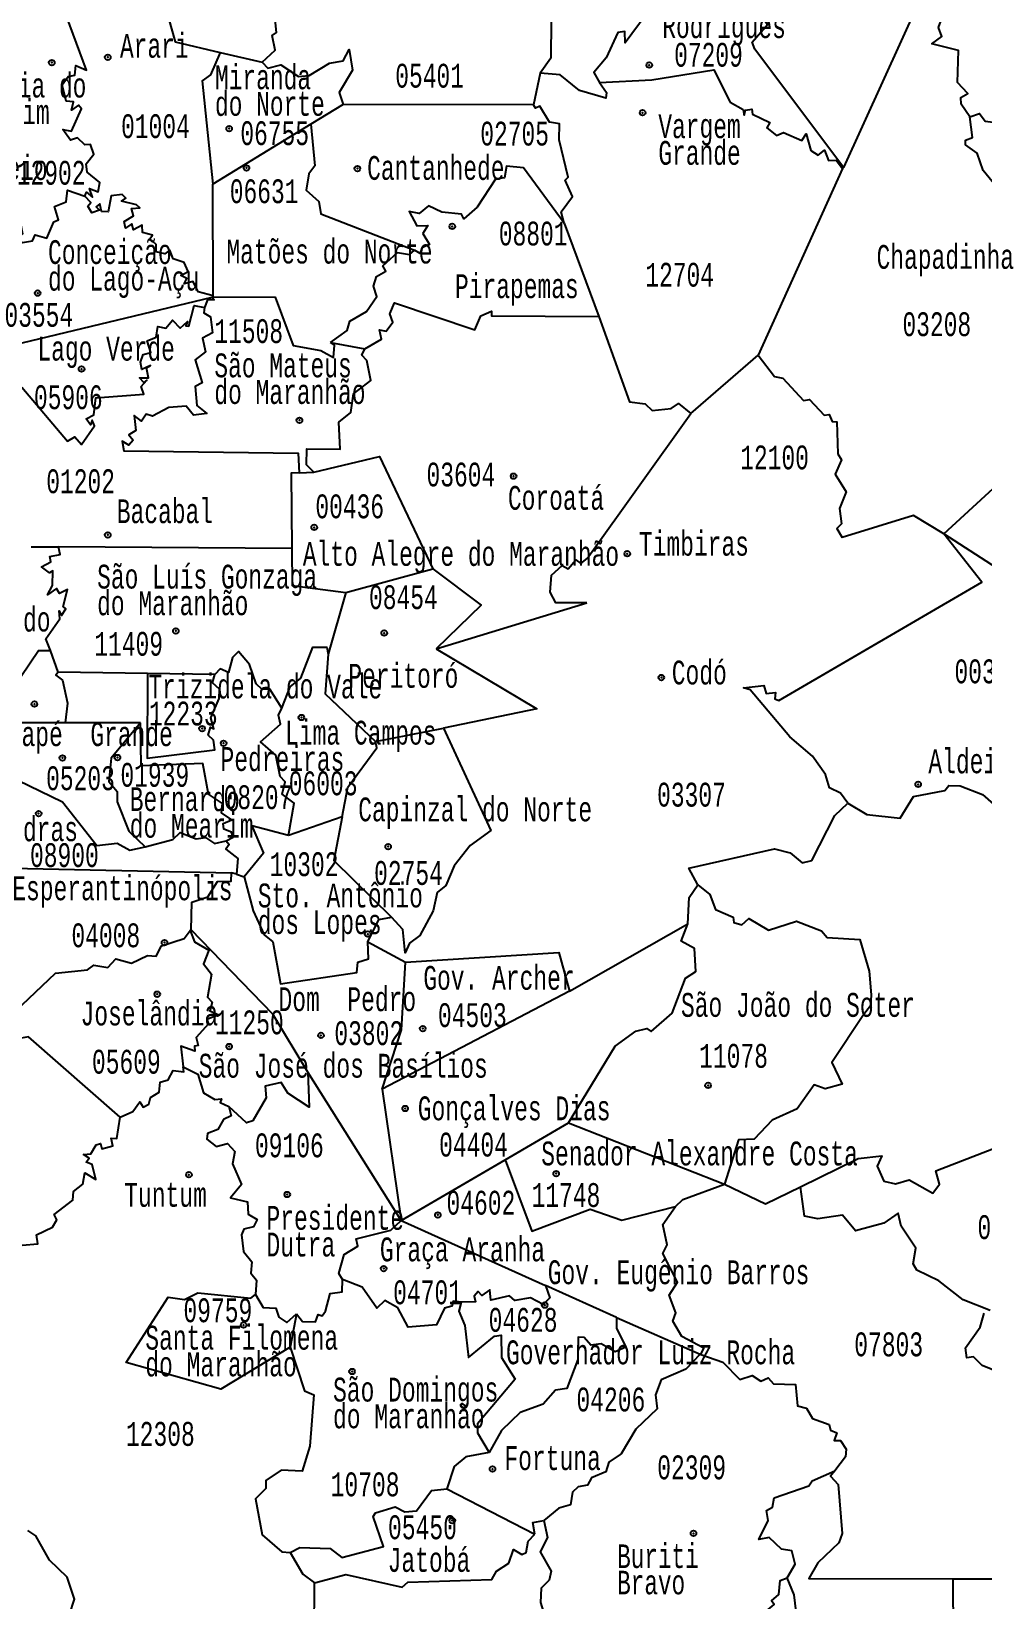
# Model space of a CAD drawing. Header units: millimetres. Extents: x 9851 to 10267, y 23387 to 23778.
# Drawn here: x 10141.72 to 10157.09, y 23665.35 to 23690.68 of the extents above; entities that cross this region are included whole.
import ezdxf
from ezdxf.enums import TextEntityAlignment as Align

# ---------------------------------------------------------------- set-up
doc = ezdxf.new("R2010")
doc.units = ezdxf.units.MM
doc.layers.add('3', color=7, linetype='Continuous')
doc.styles.add('MONOTXT', font='MONOTXT', dxfattribs={"height": 0.2})

# ---------------------------------------------------------------- blocks, each defined once
blk = doc.blocks.new('SEDE')
at = {"layer": '3', "color": 7, "linetype": 'Continuous'}
blk.add_circle((0, 0), 0.00451, dxfattribs=at)

msp = doc.modelspace()

# ---------------------------------------------------------------- linework, layer by layer
at = {"color": 7, "linetype": 'Continuous'}
for p, q in [((10156.272, 23691.626), (10154.84, 23688.477)), ((10144.766, 23690.336), (10145.445, 23690.176)), ((10149.94, 23689.999), (10149.83, 23689.488)), ((10146.753, 23689.494), (10146.232, 23689.179)), ((10149.83, 23689.488), (10146.753, 23689.494)), ((10146.232, 23689.179), (10144.652, 23688.207)), ((10154.824, 23688.46), (10153.463, 23685.446)), ((10154.84, 23688.477), (10154.824, 23688.46)), ((10144.657, 23686.407), (10144.652, 23688.207)), ((10150.325, 23687.578), (10150.885, 23686.071)), ((10141.436, 23685.614), (10144.641, 23686.386)), ((10144.641, 23686.386), (10144.657, 23686.387)), ((10144.657, 23686.387), (10144.657, 23686.407)), ((10146.553, 23685.651), (10147.106, 23685.547)), ((10152.374, 23684.506), (10153.463, 23685.446)), ((10156.463, 23682.564), (10158.092, 23684.059)), ((10146.042, 23683.548), (10146.284, 23683.555)), ((10158.648, 23681.15), (10156.463, 23682.564)), ((10141.716, 23682.351), (10142.158, 23682.351)), ((10145.925, 23682.326), (10142.158, 23682.351)), ((10146.797, 23681.615), (10148.204, 23681.998)), ((10146.797, 23681.615), (10146.515, 23680.617)), ((10148.261, 23680.707), (10150.691, 23681.447)), ((10142.15, 23680.328), (10142.028, 23680.68)), ((10143.595, 23680.307), (10142.15, 23680.328)), ((10144.681, 23680.291), (10143.595, 23680.307)), ((10142.262, 23679.51), (10140.869, 23679.512)), ((10143.481, 23679.508), (10142.262, 23679.51)), ((10147.277, 23679.207), (10148.376, 23679.426)), ((10146.739, 23677.991), (10145.87, 23677.691)), ((10140.46, 23677.18), (10144.95, 23677.085)), ((10145.031, 23677.066), (10144.95, 23677.085)), ((10145.031, 23677.066), (10145.158, 23677.023)), ((10144.282, 23676.156), (10144.297, 23676.167)), ((10150.415, 23675.177), (10152.326, 23676.265)), ((10147.155, 23675.972), (10147.763, 23675.646)), ((10150.415, 23675.177), (10147.388, 23673.592)), ((10147.694, 23671.473), (10146.185, 23673.869)), ((10147.388, 23673.592), (10147.694, 23671.473)), ((10149.374, 23672.454), (10150.398, 23673.052)), ((10150.398, 23673.052), (10152.915, 23672.059)), ((10147.694, 23671.473), (10149.374, 23672.454)), ((10147.694, 23671.473), (10150.027, 23670.423)), ((10151.171, 23669.907), (10150.027, 23670.423)), ((10146.003, 23669.965), (10145.901, 23669.426)), ((10151.171, 23669.907), (10152.522, 23669.316)), ((10152.522, 23669.316), (10152.535, 23669.311)), ((10148.431, 23667.139), (10149.852, 23666.406)), ((10146.285, 23664.804), (10146.29, 23665.624)), ((10156.611, 23665.684), (10159.802, 23665.693)), ((10156.652, 23661.251), (10156.611, 23665.684))]:
    msp.add_line(p, q, dxfattribs=at)
for points in [[(10152.919, 23692.662), (10151.314, 23690.492), (10151.307, 23690.673), (10151.196, 23690.657), (10151.007, 23690.249), (10150.806, 23690.012), (10150.896, 23689.851)], [(10154.84, 23688.477), (10153.407, 23690.391), (10153.365, 23690.504), (10153.615, 23690.787), (10153.489, 23690.975), (10153.397, 23690.943), (10153.3, 23691.016), (10153.297, 23691.243), (10153.18, 23691.483), (10153.077, 23691.595), (10152.816, 23691.488), (10152.714, 23691.644), (10152.841, 23692.18), (10153.007, 23692.313), (10152.919, 23692.662)], [(10142.581, 23688.015), (10142.607, 23688.077), (10142.704, 23687.998), (10142.654, 23688.139), (10142.798, 23688.086), (10142.821, 23688.235), (10142.617, 23688.401), (10142.605, 23688.535), (10142.725, 23688.692), (10142.674, 23688.85), (10142.581, 23688.842), (10142.462, 23688.956), (10142.347, 23688.921), (10142.223, 23689.092), (10142.367, 23689.066), (10142.525, 23689.424), (10142.477, 23689.482), (10142.367, 23689.402), (10142.396, 23689.536), (10142.28, 23689.551), (10142.217, 23689.813), (10142.31, 23689.949), (10142.419, 23689.968), (10142.437, 23690.123), (10142.609, 23690.047), (10141.906, 23691.946)], [(10145.445, 23690.176), (10145.659, 23690.37), (10145.609, 23690.607), (10145.677, 23690.657), (10145.65, 23690.922), (10145.81, 23690.951), (10146.054, 23691.322), (10146.3, 23691.488), (10146.239, 23691.682), (10146.455, 23691.868)], [(10150.416, 23691.892), (10150.452, 23691.597), (10150.188, 23691.171), (10150.114, 23690.853), (10150.113, 23690.241), (10149.94, 23689.999)], [(10143.262, 23691.803), (10143.935, 23690.891), (10144.042, 23690.505), (10144.766, 23690.336)], [(10156.881, 23689.294), (10156.741, 23689.502), (10156.738, 23689.606), (10156.847, 23689.674), (10156.685, 23689.848), (10156.701, 23690.366), (10156.267, 23690.473), (10156.429, 23690.593), (10156.377, 23690.736), (10156.525, 23691.143), (10156.44, 23691.224), (10156.41, 23691.505), (10156.272, 23691.626)], [(10145.445, 23690.176), (10145.539, 23690.081), (10145.75, 23690.137), (10146.033, 23689.948), (10146.205, 23689.961), (10146.535, 23690.164), (10146.755, 23690.199), (10146.852, 23690.381), (10146.905, 23690.05), (10146.692, 23689.688), (10146.753, 23689.494)], [(10144.766, 23690.336), (10144.613, 23689.974), (10144.479, 23689.877), (10144.652, 23688.207)], [(10150.896, 23689.851), (10151.013, 23689.689), (10150.998, 23689.597), (10150.572, 23689.723), (10150.26, 23689.976), (10149.94, 23689.999)], [(10150.896, 23689.851), (10151.745, 23689.891), (10152.746, 23690.053), (10153.009, 23689.53), (10153.219, 23689.413), (10153.233, 23689.324), (10153.255, 23689.403), (10153.359, 23689.417), (10153.372, 23689.338), (10153.648, 23689.203), (10153.604, 23689.12), (10153.758, 23688.994), (10153.869, 23689.042), (10154.167, 23688.912), (10154.235, 23689.02), (10154.313, 23688.753), (10154.431, 23688.677), (10154.535, 23688.758), (10154.599, 23688.592), (10154.72, 23688.594), (10154.824, 23688.46)], [(10150.325, 23687.578), (10150.276, 23687.764), (10150.464, 23688.011), (10150.344, 23688.271), (10150.393, 23688.32), (10150.245, 23688.922), (10150.249, 23689.183), (10150.089, 23689.209), (10149.936, 23689.467), (10149.866, 23689.435), (10149.83, 23689.488)], [(10156.881, 23689.294), (10157.036, 23689.351), (10157.13, 23689.224), (10157.39, 23689.193), (10157.522, 23689.034), (10157.615, 23689.216), (10157.552, 23689.38), (10157.641, 23689.425)], [(10146.232, 23689.179), (10146.299, 23688.502), (10146.199, 23688.373), (10146.156, 23688.114), (10146.36, 23687.926), (10146.397, 23687.731), (10147.91, 23687.145)], [(10159.289, 23686.986), (10158.786, 23686.985), (10158.738, 23687.142), (10158.608, 23687.183), (10158.449, 23687.732), (10157.435, 23688.015), (10157.098, 23688.429), (10156.998, 23688.707), (10156.814, 23688.846), (10156.814, 23688.919), (10156.925, 23688.963), (10156.881, 23689.294)], [(10150.325, 23687.578), (10149.669, 23688.474), (10149.395, 23688.497), (10149.36, 23688.313), (10149.219, 23688.288), (10148.92, 23687.837), (10148.703, 23687.648), (10148.669, 23687.724), (10148.35, 23687.755), (10148.137, 23687.859), (10147.982, 23687.736), (10147.82, 23687.769), (10147.944, 23687.533), (10148.123, 23687.543), (10148.041, 23687.412), (10148.153, 23687.234), (10148.029, 23687.18), (10148.001, 23687.091), (10147.91, 23687.145)], [(10140.313, 23687.59), (10140.603, 23687.655), (10140.67, 23687.75), (10140.767, 23687.669), (10141.092, 23687.764), (10141.232, 23687.864), (10141.519, 23687.687), (10141.576, 23687.406), (10141.446, 23687.321), (10141.575, 23687.264), (10141.734, 23687.295), (10141.778, 23687.391), (10141.967, 23687.339), (10142.08, 23687.602), (10142.155, 23687.633), (10142.093, 23687.85), (10142.281, 23687.921), (10142.3, 23688.11), (10142.581, 23688.015)], [(10144.657, 23686.407), (10144.412, 23686.468), (10144.333, 23686.636), (10144.187, 23686.597), (10144.232, 23686.686), (10144.131, 23686.732), (10144.249, 23686.796), (10144.186, 23686.942), (10144.008, 23687.002), (10143.953, 23687.144), (10143.872, 23687.086), (10143.735, 23687.114), (10143.734, 23687.233), (10143.632, 23687.324), (10143.673, 23687.386), (10143.512, 23687.426), (10143.509, 23687.544), (10143.367, 23687.47), (10143.34, 23687.567), (10143.238, 23687.496), (10143.216, 23687.603), (10143.37, 23687.698), (10143.333, 23687.818), (10143.47, 23687.827), (10143.418, 23687.874), (10143.172, 23687.936), (10143.243, 23687.984), (10143.183, 23688.043), (10143.004, 23688.02), (10142.958, 23687.762), (10142.849, 23687.769), (10142.824, 23687.89), (10142.765, 23687.844), (10142.817, 23687.788), (10142.692, 23687.744), (10142.632, 23687.851), (10142.679, 23687.912), (10142.581, 23688.015)], [(10146.553, 23685.651), (10146.821, 23685.846), (10146.863, 23685.995), (10147.133, 23686.153), (10147.299, 23686.394), (10147.245, 23686.562), (10147.294, 23686.716), (10147.443, 23686.805), (10147.398, 23686.892), (10147.633, 23687.106), (10147.829, 23687.071), (10147.91, 23687.145)], [(10144.641, 23686.386), (10144.67, 23686.339), (10144.562, 23686.342), (10144.514, 23686.218)], [(10144.657, 23686.387), (10145.658, 23686.386), (10145.947, 23685.602), (10146.393, 23685.523), (10146.597, 23685.41), (10146.614, 23685.609), (10146.553, 23685.651)], [(10141.563, 23684.928), (10142.302, 23684.06), (10142.422, 23684.129), (10142.526, 23684.007), (10142.738, 23684.306), (10142.702, 23684.398), (10142.673, 23684.323), (10142.604, 23684.418), (10142.728, 23684.482), (10142.76, 23684.757), (10143.536, 23684.815), (10143.491, 23684.941), (10143.585, 23685.041), (10143.532, 23685.005), (10143.464, 23685.082), (10143.608, 23685.083), (10143.576, 23685.243), (10143.64, 23685.281), (10143.503, 23685.218), (10143.48, 23685.334), (10143.524, 23685.459), (10143.648, 23685.492), (10143.586, 23685.678), (10143.735, 23685.738), (10143.759, 23685.909), (10143.892, 23685.883), (10144, 23686.012), (10144.119, 23685.882), (10144.238, 23685.991), (10144.212, 23685.919), (10144.264, 23685.913), (10144.349, 23686.247), (10144.514, 23686.218)], [(10144.514, 23686.218), (10144.504, 23686.129), (10144.614, 23686.065), (10144.643, 23685.805), (10144.48, 23685.721), (10144.532, 23685.502), (10144.366, 23685.371), (10144.475, 23684.999), (10144.364, 23684.939), (10144.392, 23684.635), (10144.551, 23684.507), (10144.337, 23684.478), (10144.216, 23684.624), (10143.941, 23684.604), (10143.676, 23684.464), (10143.574, 23684.495), (10143.496, 23684.381), (10143.378, 23684.471), (10143.404, 23684.231), (10143.292, 23684.162), (10143.36, 23684.077), (10143.293, 23683.992), (10143.185, 23684.057), (10143.21, 23683.901), (10146.031, 23683.866), (10146.042, 23683.548)], [(10147.106, 23685.547), (10147.376, 23685.707), (10147.34, 23685.854), (10147.453, 23685.833), (10147.559, 23685.979), (10147.512, 23686.114), (10147.583, 23686.291), (10148.881, 23685.854), (10148.978, 23686.08), (10149.151, 23686.158), (10149.152, 23686.081), (10150.885, 23686.071)], [(10150.885, 23686.071), (10151.382, 23684.696), (10151.635, 23684.661), (10151.751, 23684.554), (10152.058, 23684.585), (10152.175, 23684.667), (10152.374, 23684.506)], [(10146.284, 23683.555), (10146.165, 23683.677), (10146.17, 23683.936), (10146.709, 23683.927), (10146.684, 23684.365), (10146.882, 23684.519), (10146.925, 23684.823), (10147.204, 23685.038), (10147.137, 23685.362), (10147.055, 23685.447), (10147.106, 23685.547)], [(10153.463, 23685.446), (10153.723, 23685.102), (10153.861, 23685.073), (10154.193, 23684.716), (10154.29, 23684.733), (10154.527, 23684.479), (10154.608, 23684.491), (10154.655, 23684.378), (10154.733, 23684.368), (10154.751, 23683.853), (10154.809, 23683.755), (10154.707, 23683.528), (10154.884, 23683.24), (10154.776, 23682.971), (10154.808, 23682.725), (10154.733, 23682.646), (10154.817, 23682.505)], [(10150.691, 23681.447), (10150.191, 23681.45), (10150.101, 23681.62), (10150.124, 23681.894), (10150.295, 23682.048), (10150.393, 23681.998), (10150.517, 23682.142), (10150.595, 23682.081), (10150.701, 23682.166), (10152.374, 23684.506)], [(10146.284, 23683.555), (10147.345, 23683.808), (10148.204, 23681.998)], [(10146.042, 23683.548), (10145.916, 23683.54), (10145.925, 23682.326)], [(10156.463, 23682.564), (10155.971, 23682.86), (10154.817, 23682.505)], [(10154.913, 23678.21), (10154.792, 23678.372), (10154.616, 23678.459), (10154.552, 23678.674), (10154.337, 23678.974), (10153.976, 23679.285), (10153.335, 23680.041), (10153.226, 23680.076), (10153.553, 23680.114), (10153.593, 23679.986), (10153.742, 23680), (10153.73, 23679.896), (10153.796, 23679.872), (10157.074, 23681.779), (10156.463, 23682.564)], [(10142.028, 23680.68), (10141.952, 23680.866), (10142.175, 23681.189), (10142.166, 23681.318), (10142.202, 23681.243), (10142.276, 23681.348), (10142.23, 23681.386), (10142.299, 23681.663), (10142.17, 23681.599), (10142.122, 23681.678), (10141.977, 23681.575), (10142.057, 23681.727), (10142.064, 23681.963), (10142.008, 23681.931), (10141.881, 23682.027), (10142.034, 23682.11), (10142.015, 23682.194), (10142.182, 23682.227), (10142.158, 23682.351)], [(10145.925, 23682.326), (10145.93, 23681.726), (10146.797, 23681.615)], [(10148.204, 23681.998), (10148.988, 23681.408), (10148.261, 23680.707)], [(10145.767, 23679.744), (10145.901, 23680.092), (10146.072, 23680.23), (10146.266, 23680.732), (10146.49, 23680.732), (10146.515, 23680.617)], [(10140.869, 23679.512), (10140.864, 23679.613), (10141.407, 23680.05), (10141.83, 23680.678), (10142.028, 23680.68)], [(10145.767, 23679.744), (10145.57, 23680.051), (10145.448, 23680.05), (10145.352, 23680.142), (10145.244, 23680.454), (10145.066, 23680.659), (10144.968, 23680.565), (10144.902, 23680.322), (10144.768, 23680.38), (10144.681, 23680.291)], [(10146.515, 23680.617), (10146.465, 23679.977), (10147.277, 23679.207)], [(10148.261, 23680.707), (10149.885, 23679.738), (10148.376, 23679.426)], [(10142.15, 23680.328), (10142.11, 23680.281), (10142.22, 23680.2), (10142.299, 23679.825), (10142.262, 23679.51)], [(10143.595, 23680.307), (10143.588, 23678.939), (10144.68, 23679.074), (10144.661, 23679.228), (10144.574, 23679.311), (10144.611, 23679.44), (10144.665, 23679.414), (10144.618, 23679.59), (10144.754, 23679.902), (10144.758, 23680.054), (10144.645, 23680.154), (10144.681, 23680.291)], [(10154.913, 23678.21), (10155.219, 23678.031), (10155.758, 23677.97), (10155.971, 23678.319), (10156.478, 23678.415), (10156.544, 23678.5), (10156.727, 23678.493), (10157.088, 23678.354), (10157.398, 23678.08), (10157.7, 23677.99), (10157.775, 23677.869), (10157.941, 23677.854), (10158.22, 23677.624), (10158.357, 23677.85), (10158.637, 23678.031), (10158.715, 23678.503), (10159.415, 23679.171), (10159.536, 23679.7), (10159.929, 23680.335)], [(10145.87, 23677.691), (10145.962, 23678.21), (10145.77, 23678.356), (10145.816, 23678.559), (10145.735, 23678.644), (10145.669, 23678.99), (10145.42, 23679.205), (10145.743, 23679.488), (10145.71, 23679.635), (10145.767, 23679.744)], [(10143.481, 23679.508), (10143.007, 23678.941), (10142.967, 23678.561), (10143.105, 23678.403), (10143.104, 23678.235), (10143.293, 23677.759), (10143.556, 23677.506)], [(10144.865, 23677.602), (10144.977, 23677.663), (10144.952, 23677.744), (10144.829, 23677.791), (10144.818, 23677.884), (10144.957, 23677.946), (10144.792, 23678.056), (10144.804, 23678.208), (10144.577, 23678.356), (10144.486, 23678.851), (10143.49, 23678.817), (10143.481, 23679.508)], [(10146.739, 23677.991), (10146.831, 23678.473), (10147.299, 23679.107), (10147.277, 23679.207)], [(10148.376, 23679.426), (10149.142, 23677.771), (10148.807, 23677.527), (10148.549, 23677.203), (10148.412, 23676.884), (10148.274, 23676.771), (10148.212, 23676.476), (10147.997, 23676.077), (10147.829, 23675.949), (10147.757, 23675.794), (10147.719, 23676.174), (10147.535, 23676.371)], [(10140.594, 23679.019), (10142.219, 23678.232), (10142.777, 23677.529), (10143.102, 23677.568), (10143.31, 23677.452), (10143.556, 23677.506)], [(10152.485, 23676.893), (10152.34, 23677.164), (10153.725, 23677.477), (10153.981, 23677.41), (10154.175, 23677.247), (10154.331, 23677.288), (10154.701, 23678.015), (10154.913, 23678.21)], [(10146.739, 23677.991), (10146.604, 23677.288), (10147.535, 23676.371)], [(10143.556, 23677.506), (10144.005, 23677.624), (10144.119, 23677.741), (10144.382, 23677.638), (10144.53, 23677.66), (10144.676, 23677.559), (10144.865, 23677.602)], [(10145.87, 23677.691), (10145.28, 23677.848), (10145.467, 23677.406), (10145.158, 23677.023)], [(10144.865, 23677.602), (10144.911, 23677.543), (10144.859, 23677.47), (10145.052, 23677.317), (10145.031, 23677.066)], [(10144.297, 23676.167), (10144.312, 23676.616), (10144.567, 23676.7), (10144.725, 23676.95), (10144.947, 23676.954), (10144.95, 23677.085)], [(10145.158, 23677.023), (10145.3, 23676.474), (10145.479, 23676.086), (10145.62, 23675.971), (10145.745, 23675.294), (10146.977, 23675.479), (10146.995, 23675.643), (10147.164, 23675.701), (10147.155, 23675.972)], [(10152.326, 23676.265), (10152.344, 23676.691), (10152.485, 23676.893)], [(10152.485, 23676.893), (10152.683, 23676.739), (10152.774, 23676.494), (10153.055, 23676.372), (10153.069, 23676.284), (10153.196, 23676.246), (10153.312, 23676.352), (10153.626, 23676.159), (10154.083, 23676.306), (10154.487, 23676.151), (10154.577, 23676.041), (10155.106, 23676.01), (10155.255, 23675.499), (10155.287, 23675.116), (10155.277, 23674.938), (10155.166, 23674.795), (10154.652, 23674.023), (10154.82, 23673.675), (10154.545, 23673.597), (10154.364, 23673.663), (10154.094, 23673.277), (10153.687, 23673.091), (10153.398, 23672.789), (10153.143, 23672.777), (10152.915, 23672.059)], [(10146.185, 23673.869), (10145.617, 23674.803), (10144.297, 23676.167)], [(10147.155, 23675.972), (10147.334, 23676.332), (10147.535, 23676.371)], [(10150.398, 23673.052), (10151.15, 23674.287), (10151.484, 23674.533), (10151.665, 23674.574), (10151.731, 23674.526), (10152.072, 23674.822), (10152.287, 23675.385), (10152.452, 23675.494), (10152.431, 23675.866), (10152.219, 23675.986), (10152.326, 23676.265)], [(10141.46, 23674.853), (10142.107, 23675.465), (10142.626, 23675.519), (10142.727, 23675.597), (10142.951, 23675.557), (10143.083, 23675.701), (10143.335, 23675.626), (10143.596, 23675.75), (10143.733, 23675.74), (10143.818, 23675.91), (10144.185, 23676.026), (10144.282, 23676.156)], [(10144.282, 23676.156), (10144.355, 23675.975), (10144.587, 23675.839), (10144.496, 23675.618), (10144.63, 23675.452), (10144.565, 23675.08), (10144.636, 23675.001), (10144.601, 23674.861), (10144.744, 23674.797), (10144.552, 23674.718), (10144.579, 23674.649), (10144.378, 23674.43), (10144.412, 23674.3), (10144.354, 23674.29), (10144.358, 23674.205), (10144.131, 23674.291), (10144.172, 23673.956)], [(10147.763, 23675.646), (10150.24, 23675.8), (10150.415, 23675.177)], [(10147.388, 23673.592), (10147.699, 23674.552), (10147.763, 23675.646)], [(10143.152, 23673.143), (10141.672, 23674.439), (10141.55, 23674.415), (10141.263, 23674.523)], [(10143.152, 23673.143), (10143.355, 23673.233), (10143.471, 23673.387), (10143.524, 23673.302), (10143.617, 23673.35), (10143.641, 23673.458), (10143.783, 23673.544), (10143.796, 23673.708), (10143.926, 23673.746), (10144.011, 23673.896), (10144.179, 23673.873), (10144.172, 23673.956)], [(10144.172, 23673.956), (10144.409, 23673.835), (10144.497, 23673.533), (10144.684, 23673.425), (10144.791, 23673.44), (10144.769, 23673.377), (10144.908, 23673.315)], [(10146.185, 23673.869), (10146.206, 23673.304), (10145.86, 23673.532), (10145.753, 23673.703), (10145.495, 23673.642), (10145.512, 23673.455), (10145.296, 23673.082), (10145.196, 23673.051), (10144.908, 23673.315)], [(10141.571, 23671.076), (10141.824, 23671.096), (10141.802, 23671.242), (10142.06, 23671.368), (10142.127, 23671.486), (10142.087, 23671.571), (10142.388, 23671.8), (10142.399, 23671.939), (10142.548, 23672.061), (10142.582, 23672.245), (10142.757, 23672.133), (10142.699, 23672.38), (10142.601, 23672.414), (10142.652, 23672.481), (10142.56, 23672.539), (10142.678, 23672.547), (10142.765, 23672.694), (10142.832, 23672.714), (10142.856, 23672.633), (10143.033, 23672.681), (10143.005, 23672.8), (10143.098, 23672.798), (10143.152, 23673.143)], [(10144.908, 23673.315), (10144.944, 23673.161), (10144.82, 23673.104), (10144.73, 23672.945), (10144.563, 23672.88), (10144.55, 23672.784), (10144.706, 23672.669), (10144.888, 23672.719), (10145.007, 23672.59), (10144.966, 23672.39), (10145.112, 23672.054), (10144.935, 23671.838), (10145.21, 23671.773), (10145.221, 23671.577), (10145.365, 23671.488), (10145.306, 23671.369), (10145.149, 23671.334), (10145.112, 23671.243), (10145.147, 23670.974), (10145.279, 23670.807), (10145.266, 23670.625), (10145.356, 23670.507), (10145.338, 23670.276)], [(10154.144, 23672.017), (10155.08, 23672.474), (10155.462, 23672.52), (10155.385, 23672.349), (10155.493, 23672.109), (10155.679, 23672.064), (10155.899, 23672.132), (10156.282, 23671.913), (10156.39, 23672.06), (10156.332, 23672.277), (10158.695, 23673.189)], [(10149.374, 23672.454), (10149.805, 23671.302), (10150.749, 23671.656), (10151.257, 23671.478), (10152.128, 23671.698)], [(10152.128, 23671.698), (10152.244, 23671.812), (10152.915, 23672.059)], [(10152.915, 23672.059), (10153.582, 23671.744), (10154.144, 23672.017)], [(10157.208, 23670.021), (10156.776, 23670.191), (10156.381, 23670.498), (10156.024, 23670.671), (10155.964, 23670.775), (10156.011, 23671.025), (10155.77, 23671.384), (10155.725, 23671.589), (10155.494, 23671.429), (10155.033, 23671.305), (10154.827, 23671.558), (10154.426, 23671.499), (10154.213, 23671.544), (10154.144, 23672.017)], [(10152.535, 23669.311), (10152.582, 23669.41), (10152.229, 23669.598), (10152.083, 23669.85), (10152.129, 23669.981), (10152.021, 23670.266), (10152.16, 23670.478), (10151.921, 23670.939), (10151.992, 23671.081), (10151.921, 23671.406), (10152.128, 23671.698)], [(10146.744, 23670.519), (10146.684, 23670.616), (10146.77, 23670.922), (10146.99, 23671.059), (10146.967, 23671.175), (10147.525, 23671.318), (10147.694, 23671.473)], [(10146.003, 23669.965), (10146.098, 23669.84), (10146.311, 23669.836), (10146.349, 23669.955), (10146.418, 23669.935), (10146.471, 23670.009), (10146.545, 23670.296), (10146.737, 23670.32), (10146.744, 23670.519)], [(10148.661, 23670.154), (10148.532, 23670.17), (10148.509, 23670.091), (10148.392, 23670.056), (10148.263, 23669.788), (10147.808, 23669.751), (10147.64, 23670.061), (10147.43, 23670.18), (10147.301, 23670.058), (10147.062, 23670.398), (10146.744, 23670.519)], [(10150.027, 23670.423), (10150.097, 23670.224), (10149.985, 23670.116), (10149.783, 23670.224), (10149.529, 23670.181), (10149.442, 23670.256), (10149.141, 23670.185), (10149.126, 23670.353), (10148.997, 23670.263), (10148.938, 23670.327), (10148.871, 23670.251), (10148.895, 23670.157), (10148.661, 23670.154)], [(10145.901, 23669.426), (10144.778, 23668.75), (10143.25, 23669.179), (10143.925, 23670.233), (10144.19, 23670.199), (10144.405, 23670.305), (10145.266, 23670.221), (10145.338, 23670.276)], [(10145.338, 23670.276), (10145.465, 23670.068), (10145.665, 23670.06), (10145.717, 23669.91), (10145.847, 23669.828), (10146.003, 23669.965)], [(10148.661, 23670.154), (10148.627, 23670.01), (10148.723, 23669.776), (10148.782, 23669.259), (10149.201, 23669.607), (10149.31, 23669.622), (10149.316, 23669.262), (10149.535, 23668.912), (10148.928, 23668.188), (10148.927, 23668.045), (10149.117, 23667.725)], [(10151.171, 23669.907), (10151.175, 23669.733), (10151.324, 23669.427), (10151.149, 23669.352), (10150.925, 23669.48), (10150.759, 23669.458), (10150.652, 23669.584), (10150.554, 23669.589), (10150.547, 23669.227), (10150.372, 23668.762), (10150.188, 23668.733), (10149.985, 23668.506), (10149.614, 23668.374), (10149.316, 23668.084), (10149.117, 23667.725)], [(10157.372, 23669.012), (10157.08, 23669.131), (10156.941, 23669.274), (10156.835, 23669.253), (10156.812, 23669.415), (10157.051, 23669.753), (10157.112, 23669.974)], [(10145.901, 23669.426), (10146.133, 23668.724), (10146.283, 23668.656), (10146.217, 23667.828), (10146.093, 23667.427), (10145.752, 23667.439), (10145.507, 23667.273), (10145.504, 23667.143), (10145.34, 23666.98), (10145.445, 23666.396), (10145.767, 23666.122), (10145.897, 23666.114)], [(10152.522, 23669.316), (10152.294, 23669.072), (10151.896, 23668.899), (10151.803, 23668.659), (10151.832, 23668.433), (10151.485, 23668.103), (10151.248, 23667.703), (10151.05, 23667.572), (10150.999, 23667.416), (10150.771, 23667.318), (10150.705, 23667.2), (10150.553, 23667.173), (10150.462, 23667.087), (10150.427, 23666.882), (10150.239, 23666.827), (10149.997, 23666.631)], [(10152.535, 23669.311), (10152.891, 23669.184), (10153.164, 23668.906), (10153.365, 23668.971), (10153.507, 23668.878), (10153.624, 23668.934), (10153.712, 23668.837), (10154.066, 23668.824), (10154.095, 23668.481), (10154.242, 23668.44), (10154.34, 23668.276), (10154.611, 23668.179), (10154.628, 23668.086), (10154.732, 23668.046), (10154.688, 23667.92), (10154.792, 23667.919), (10154.885, 23667.781), (10154.875, 23667.658), (10154.7, 23667.431)], [(10149.117, 23667.725), (10148.74, 23667.654), (10148.551, 23667.498), (10148.431, 23667.139)], [(10153.928, 23665.704), (10154.061, 23665.925), (10154.008, 23666.139), (10153.836, 23666.164), (10153.642, 23666.353), (10153.472, 23666.324), (10153.625, 23666.627), (10153.597, 23666.79), (10153.691, 23666.846), (10153.719, 23666.995), (10154.282, 23667.19), (10154.333, 23667.271), (10154.7, 23667.431)], [(10154.7, 23667.431), (10154.632, 23667.344), (10154.756, 23667.211), (10154.818, 23666.416), (10154.765, 23666.267), (10154.424, 23665.943), (10154.279, 23665.692), (10156.611, 23665.684)], [(10145.897, 23666.114), (10146.054, 23666.191), (10146.546, 23666.175), (10146.733, 23666.029), (10147.409, 23666.208), (10147.239, 23666.695), (10147.28, 23666.752), (10147.597, 23666.847), (10147.752, 23666.769), (10147.942, 23666.787), (10148.182, 23667.112), (10148.431, 23667.139)], [(10149.852, 23666.406), (10149.818, 23666.597), (10149.997, 23666.631)], [(10149.997, 23666.631), (10150.055, 23666.356), (10149.939, 23666.123), (10150.114, 23665.812), (10150.085, 23665.663), (10149.954, 23665.535), (10149.942, 23665.305), (10150.106, 23664.776), (10151.712, 23664.769)], [(10142.332, 23665.108), (10142.412, 23665.357), (10142.293, 23665.715), (10142.011, 23665.988), (10141.788, 23666.382), (10141.659, 23666.465)], [(10146.29, 23665.624), (10146.799, 23665.755), (10147.711, 23665.552), (10147.8, 23665.632), (10149.159, 23665.674), (10149.234, 23665.81), (10149.432, 23665.939), (10149.509, 23666.159), (10149.644, 23666.078), (10149.712, 23666.112), (10149.745, 23666.297), (10149.852, 23666.406)], [(10145.897, 23666.114), (10146.104, 23665.763), (10146.29, 23665.624)], [(10151.712, 23664.769), (10152.312, 23664.763), (10152.322, 23664.859), (10152.501, 23664.857), (10152.546, 23664.766), (10152.728, 23664.818), (10152.758, 23664.894), (10153.003, 23664.899), (10153.252, 23665.019), (10153.373, 23664.988), (10153.719, 23665.271), (10153.678, 23665.333), (10153.796, 23665.435), (10153.817, 23665.661), (10153.928, 23665.704)], [(10154.627, 23661.568), (10154.658, 23661.785), (10154.954, 23662.08), (10155.087, 23662.621), (10155.37, 23663.073), (10155.122, 23663.129), (10155.274, 23663.237), (10155.286, 23663.453), (10155.104, 23663.518), (10154.82, 23663.811), (10154.723, 23664.036), (10154.511, 23664.263), (10154.389, 23664.242), (10154.297, 23664.32), (10154.346, 23664.394), (10154.128, 23664.714), (10154.046, 23665.43), (10153.928, 23665.704)]]:
    msp.add_lwpolyline(points, dxfattribs=at)
for p in [(10142.047, 23690.171), (10142.952, 23690.257), (10151.702, 23690.132), (10151.594, 23689.363), (10144.913, 23689.105), (10145.194, 23688.471), (10146.985, 23688.46), (10148.519, 23687.527), (10141.819, 23686.449), (10142.528, 23685.223), (10146.049, 23684.396), (10149.51, 23683.493), (10142.952, 23682.543), (10146.288, 23682.666), (10151.347, 23682.241), (10144.052, 23680.993), (10147.419, 23680.96), (10151.897, 23680.241), (10141.766, 23679.813), (10146.08, 23679.596), (10144.475, 23679.416), (10144.823, 23679.179), (10142.219, 23678.943), (10143.108, 23678.949), (10156.047, 23678.516), (10141.835, 23678.043), (10147.483, 23677.51), (10143.869, 23675.96), (10147.152, 23676.099), (10143.752, 23675.127), (10146.397, 23674.463), (10148.041, 23674.571), (10144.913, 23674.282), (10152.652, 23673.655), (10147.758, 23673.282), (10144.263, 23672.213), (10150.197, 23672.23), (10145.852, 23671.893), (10148.285, 23671.563), (10147.41, 23670.696), (10150.013, 23670.107), (10145.147, 23669.785), (10146.899, 23669.035), (10149.169, 23667.46), (10148.519, 23666.627), (10152.416, 23666.421)]:
    msp.add_point(p, dxfattribs=at)

# ---------------------------------------------------------------- block references
for p, xscale, yscale, zscale, rotation in [((10142.047, 23690.171), 10.0000230009671, 10.0000230009671, 10, 0.326836799948334), ((10142.952, 23690.257), 10.00002009215748, 10.00002009215748, 10, 0.3239020016989859), ((10151.702, 23690.132), 10, 10, 10, 0.3049591727822571), ((10151.594, 23689.363), 10.00001280630611, 10.00001280630611, 10, 0.3164315985214867), ((10144.913, 23689.105), 9.999984774268734, 9.999984774268734, 10, 0.3351091461996464), ((10145.194, 23688.471), 9.999999999999998, 9.999999999999998, 9.999999999999998, 0.3431131564227027), ((10146.985, 23688.46), 9.9999897117485, 9.9999897117485, 10, 0.3399115539230146), ((10148.519, 23687.527), 10, 10, 10, 0.349516354973981), ((10141.819, 23686.449), 9.99998058770899, 9.99998058770899, 10, 0.3743304085456372), ((10142.528, 23685.223), 9.999999999999998, 9.999999999999998, 9.999999999999998, 0.3890043584527723), ((10146.049, 23684.396), 10, 10, 10, 0.3954075207147072), ((10149.51, 23683.493), 10.00001470897635, 10.00001470897635, 10, 0.4031446619218258), ((10142.952, 23682.543), 10, 10, 10, 0.4220892208249831), ((10146.288, 23682.666), 9.999986492520643, 9.999986492520643, 10, 0.4178204554084015), ((10151.347, 23682.241), 9.999986492520643, 9.999986492520643, 10, 0.4178204554084015), ((10144.052, 23680.993), 10.00001613958377, 10.00001613958377, 10, 0.440498217406351), ((10147.419, 23680.96), 10.0000139954615, 10.0000139954615, 10, 0.438897438650702), ((10151.897, 23680.241), 10.00002189540487, 10.00002189540487, 10, 0.4447669573858666), ((10141.766, 23679.813), 9.999989963067677, 9.999989963067677, 10, 0.4554409064140734), ((10144.475, 23679.416), 10, 10, 10, 0.4599764450091998), ((10146.08, 23679.596), 9.999999999999998, 9.999999999999998, 9.999999999999998, 0.4573084818242333), ((10144.823, 23679.179), 10, 10, 10, 0.4629112022082782), ((10142.219, 23678.943), 10, 10, 10, 0.4658459569783103), ((10143.108, 23678.949), 10, 10, 10, 0.4658459569783103), ((10156.047, 23678.516), 10, 10, 10, 0.4647787737075899), ((10141.835, 23678.043), 10.00001988138828, 10.00001988138828, 10, 0.4765177717855976), ((10147.483, 23677.51), 9.999983459341783, 9.999983459341783, 10, 0.4834566849673106), ((10143.869, 23675.96), 10.00001108675768, 10.00001108675768, 10, 0.5018655350347979), ((10147.152, 23676.099), 10.00001027143574, 10.00001027143574, 10, 0.5013319466176072), ((10143.752, 23675.127), 9.99997976230143, 9.99997976230143, 10, 0.5117392878906947), ((10146.397, 23674.463), 10, 10, 10, 0.521343879591516), ((10148.041, 23674.571), 9.999999999999998, 9.999999999999998, 9.999999999999998, 0.5205434980614603), ((10144.913, 23674.282), 10, 10, 10, 0.5226778483559502), ((10152.652, 23673.655), 10.00001416167002, 10.00001416167002, 10, 0.5333495779502415), ((10147.758, 23673.282), 10.00001937885986, 10.00001937885986, 10, 0.5365510896459539), ((10144.263, 23672.213), 9.999989097653653, 9.999989097653653, 10, 0.5464249406408351), ((10150.197, 23672.23), 10, 10, 10, 0.5512272085468157), ((10145.852, 23671.893), 10, 10, 10, 0.5520275857799826), ((10148.285, 23671.563), 10, 10, 10, 0.5581638040534488), ((10147.41, 23670.696), 9.999979216402666, 9.999979216402666, 10, 0.5680377298694458), ((10150.013, 23670.107), 9.999999999999998, 9.999999999999998, 9.999999999999998, 0.5776422315832688), ((10145.147, 23669.785), 10, 10, 10, 0.5760414835375267), ((10146.899, 23669.035), 10.00001301761756, 10.00001301761756, 10, 0.5872467008327502), ((10149.169, 23667.46), 10, 10, 10, 0.609393049254099), ((10148.519, 23666.627), 9.999977214845876, 9.999977214845876, 10, 0.6184667549431657), ((10152.416, 23666.421), 10, 10, 10, 0.6267372252452146)]:
    msp.add_blockref('SEDE', p, dxfattribs=dict(at, xscale=xscale, yscale=yscale, zscale=zscale, rotation=rotation))

# ---------------------------------------------------------------- texts
at = {"color": 7, "linetype": 'Continuous', "style": 'MONOTXT'}
for s, height, rotation, width, p in [('Rodrigues', 0.3841, 359.999, 0.667462, (10151.912, 23690.953)), ('Arari', 0.3842, 360, 0.667467, (10143.149, 23690.635)), ('07209', 0.3843, 360, 0.667464, (10152.104, 23690.49)), ('Miranda ', 0.3841, 359.9988, 0.66746, (10144.684, 23690.126)), ('do Norte', 0.3841, 359.9988, 0.66746, (10144.684, 23689.697)), ('01004', 0.3843, 0, 0.667462, (10143.167, 23689.337)), ('Vargem ', 0.3842, 359.9985, 0.667462, (10151.848, 23689.336)), ('Grande', 0.3842, 359.9985, 0.667462, (10151.848, 23688.906)), ('Cantanhede', 0.3843, 360, 0.667464, (10147.143, 23688.663)), ('06631', 0.3843, 0, 0.667464, (10144.923, 23688.286)), ('08801', 0.3844, 0, 0.667466, (10149.271, 23687.603)), ('Concei%%231%%227o', 0.38434, 359.9992, 0.667459, (10141.987, 23687.304)), ('do Lago-A%%231u', 0.38434, 359.9992, 0.667459, (10141.987, 23686.875)), ('Pirapemas', 0.3844, 0, 0.667464, (10148.563, 23686.753)), ('03208', 0.3844, 0, 0.667459, (10155.793, 23686.139)), ('11508', 0.3844, 360, 0.667464, (10144.674, 23686.028)), ('S%%227o Mateus', 0.38442, 359.9992, 0.667462, (10144.674, 23685.474)), ('do Maranh%%227o', 0.38442, 359.9992, 0.667462, (10144.674, 23685.044)), ('12100', 0.3845, 0, 0.667459, (10153.171, 23683.988)), ('Coroat%%225 ', 0.38457, 0, 0.667464, (10149.418, 23683.335)), ('Bacabal', 0.3846, 0, 0.667459, (10143.098, 23683.119)), ('00436', 0.3846, 0, 0.667461, (10146.306, 23683.198)), ('Timbiras', 0.3846, 0, 0.667459, (10151.535, 23682.594)), ('S%%227o Lu%%237s Gonzaga ', 0.3846, 359.9994, 0.667459, (10142.78, 23682.063)), ('do Maranh%%227o', 0.3846, 359.9994, 0.667459, (10142.78, 23681.633)), ('08454', 0.3846, 0, 0.667466, (10147.173, 23681.731)), ('Lago do ', 0.3846, 359.9985, 0.667461, (10140.472, 23681.37)), ('Cod%%243', 0.3847, 0, 0.667463, (10152.066, 23680.515)), ('Pedreiras', 0.3848, 0, 0.667461, (10144.774, 23679.118)), ('01939', 0.3848, 360, 0.667463, (10143.156, 23678.862)), ('Bernardo', 0.3847, 359.9989, 0.667461, (10143.307, 23678.47)), ('de Pedras', 0.3847, 359.9988, 0.667458, (10140.471, 23677.984)), ('do Mearim', 0.3847, 359.9989, 0.667461, (10143.307, 23678.04)), ('08900', 0.3849, 360, 0.667461, (10141.695, 23677.566)), ('10302', 0.3849, 360, 0.667461, (10145.568, 23677.419)), ('02754', 0.3849, 360, 0.667461, (10147.255, 23677.278)), ('Esperantin%%243polis', 0.3849, 360, 0.667458, (10141.409, 23677.03)), ('Sto. Ant%%244nio ', 0.38484, 359.999, 0.667463, (10145.376, 23676.914)), ('dos Lopes', 0.3848, 359.999, 0.667463, (10145.376, 23676.484)), ('04008', 0.3849, 360, 0.667465, (10142.364, 23676.271)), ('Gov. Archer', 0.38498, 0, 0.667463, (10148.05, 23675.584)), ('Dom  Pedro', 0.385, 0, 0.667465, (10145.711, 23675.24)), ('S%%227o Jo%%227o do Soter', 0.385, 0, 0.667463, (10152.214, 23675.147)), ('04503', 0.385, 0, 0.667465, (10148.287, 23674.982)), ('11250', 0.385, 0, 0.667463, (10144.683, 23674.865)), ('03802', 0.385, 0, 0.667465, (10146.613, 23674.691)), ('11078', 0.3851, 360, 0.667463, (10152.508, 23674.325)), ('Senador Alexandre Costa', 0.38514, 0, 0.667462, (10149.956, 23672.748)), ('Tuntum', 0.3852, 360, 0.667467, (10143.218, 23672.08)), ('04602', 0.3852, 360, 0.667462, (10148.425, 23671.953)), ('11748', 0.3852, 0, 0.667462, (10149.799, 23672.077)), ('Presidente ', 0.38512, 359.9987, 0.66746, (10145.516, 23671.708)), ('06607', 0.3852, 360, 0.667462, (10157.005, 23671.558)), ('Dutra', 0.3851, 359.9987, 0.66746, (10145.516, 23671.277)), ('04701', 0.3853, 0, 0.667462, (10147.563, 23670.506)), ('09759', 0.3853, 360, 0.667462, (10144.174, 23670.216)), ('04628', 0.3853, 360, 0.667464, (10149.106, 23670.061)), ('Santa Filomena', 0.38528, 359.9992, 0.667465, (10143.558, 23669.773)), ('07803', 0.3853, 360, 0.667464, (10155.014, 23669.666)), ('do Maranh%%227o', 0.38528, 359.9992, 0.667465, (10143.558, 23669.342)), ('Governador Luiz Rocha', 0.38535, 360, 0.667457, (10149.386, 23669.537)), ('S%%227o Domingos ', 0.38532, 359.9991, 0.667462, (10146.592, 23668.935)), ('04206', 0.3854, 0, 0.667464, (10150.525, 23668.775)), ('do Maranh%%227o', 0.38532, 359.9991, 0.667462, (10146.592, 23668.504)), ('02309', 0.3855, 0, 0.667462, (10151.83, 23667.679)), ('Buriti ', 0.3803, 0.016, 0.667465, (10151.183, 23666.242)), ('Bravo', 0.3803, 0.016, 0.667465, (10151.183, 23665.817))]:
    msp.add_text(s, height=height, rotation=rotation, dxfattribs=dict(at, width=width)).set_placement(p, align=Align.TOP_LEFT)
at = {"color": 7, "linetype": 'Continuous', "style": 'MONOTXT', "width": 0.666667}
for s, height, p in [('05401', 0.3847, (10148.152, 23689.96)), ('01202', 0.385, (10142.513, 23683.411)), ('03307', 0.3853, (10152.384, 23678.35))]:
    msp.add_text(s, height=height, dxfattribs=at).set_placement(p, align=Align.MIDDLE)
at = {"color": 7, "linetype": 'Continuous', "style": 'MONOTXT'}
for s, height, rotation, width, p in [('Vit%%243ria do ', 0.38308, 359.9979, 0.667459, (10141.61, 23689.815)), ('Mearim', 0.3831, 359.9979, 0.667459, (10141.349, 23689.386)), ('00303', 0.3852, 360, 0.666669, (10157.189, 23680.341)), ('05203', 0.3853, 0, 0.666669, (10142.511, 23678.615)), ('06003', 0.3853, 0, 0.666667, (10146.432, 23678.533)), ('05609', 0.3855, 0, 0.666664, (10143.252, 23674.037)), ('09106', 0.3856, 0, 0.666662, (10145.886, 23672.687)), ('04404', 0.3856, 0, 0.666667, (10148.862, 23672.699)), ('12308', 0.3859, 360, 0.666667, (10143.801, 23668.027))]:
    msp.add_text(s, height=height, rotation=rotation, dxfattribs=dict(at, width=width)).set_placement(p, align=Align.MIDDLE)
for s, height, width, p in [('06755', 0.3843, 0.667459, (10145.094, 23689.224)), ('02705', 0.3843, 0.667459, (10148.971, 23689.217)), ('Igarap%%233 do Meio', 0.38433, 0.667464, (10138.65, 23688.661)), ('12902', 0.3843, 0.667467, (10141.482, 23688.584)), ('Mat%%245es do Norte', 0.38439, 0.667464, (10144.869, 23687.312)), ('Chapadinha', 0.3844, 0.667466, (10155.375, 23687.226)), ('12704', 0.3844, 0.667464, (10151.638, 23686.938)), ('03554', 0.3844, 0.667466, (10141.282, 23686.29)), ('Lago Verde', 0.3845, 0.667466, (10141.815, 23685.744)), ('03604', 0.3846, 0.667461, (10148.102, 23683.712)), ('Alto Alegre do Maranh%%227o', 0.38461, 0.667464, (10146.104, 23682.43)), ('11409', 0.3847, 0.667463, (10142.734, 23680.978)), ('Peritor%%243', 0.38471, 0.667459, (10146.839, 23680.461)), ('Trizidela do Vale', 0.38472, 0.667458, (10143.608, 23680.289)), ('12233', 0.3847, 0.667463, (10143.616, 23679.852)), ('Igarap%%233  Grande', 0.38476, 0.667466, (10140.669, 23679.519)), ('Lima Campos', 0.38476, 0.667463, (10145.818, 23679.543)), ('Aldeias Altas', 0.38478, 0.667461, (10156.212, 23679.081)), ('08207', 0.3848, 0.667461, (10144.823, 23678.501)), ('Capinzal do Norte', 0.38482, 0.667468, (10146.999, 23678.304)), ('Josel%%226ndia', 0.38501, 0.667463, (10142.512, 23675.009)), ('S%%227o Jos%%233 dos Bas%%237lios', 0.38506, 0.667463, (10144.421, 23674.165)), ('Gon%%231alves Dias', 0.3851, 0.667463, (10147.961, 23673.477)), ('Gra%%231a Aranha', 0.38524, 0.66746, (10147.348, 23671.199)), ('Gov. Eug%%234nio Barros', 0.38526, 0.667465, (10150.061, 23670.83)), ('Fortuna', 0.3855, 0.667467, (10149.361, 23667.829)), ('10708', 0.3855, 0.667464, (10146.553, 23667.405)), ('05450', 0.3855, 0.667466, (10147.48, 23666.712)), ('Jatob%%225', 0.3856, 0.667462, (10147.474, 23666.185))]:
    msp.add_text(s, height=height, dxfattribs=dict(at, width=width)).set_placement(p, align=Align.TOP_LEFT)
at = {"color": 7, "linetype": 'Continuous', "style": 'MONOTXT', "width": 0.666669}
msp.add_text('05906', height=0.385, rotation=0, dxfattribs=at).set_placement((10141.759, 23684.575))

doc.saveas('drawing.dxf')
